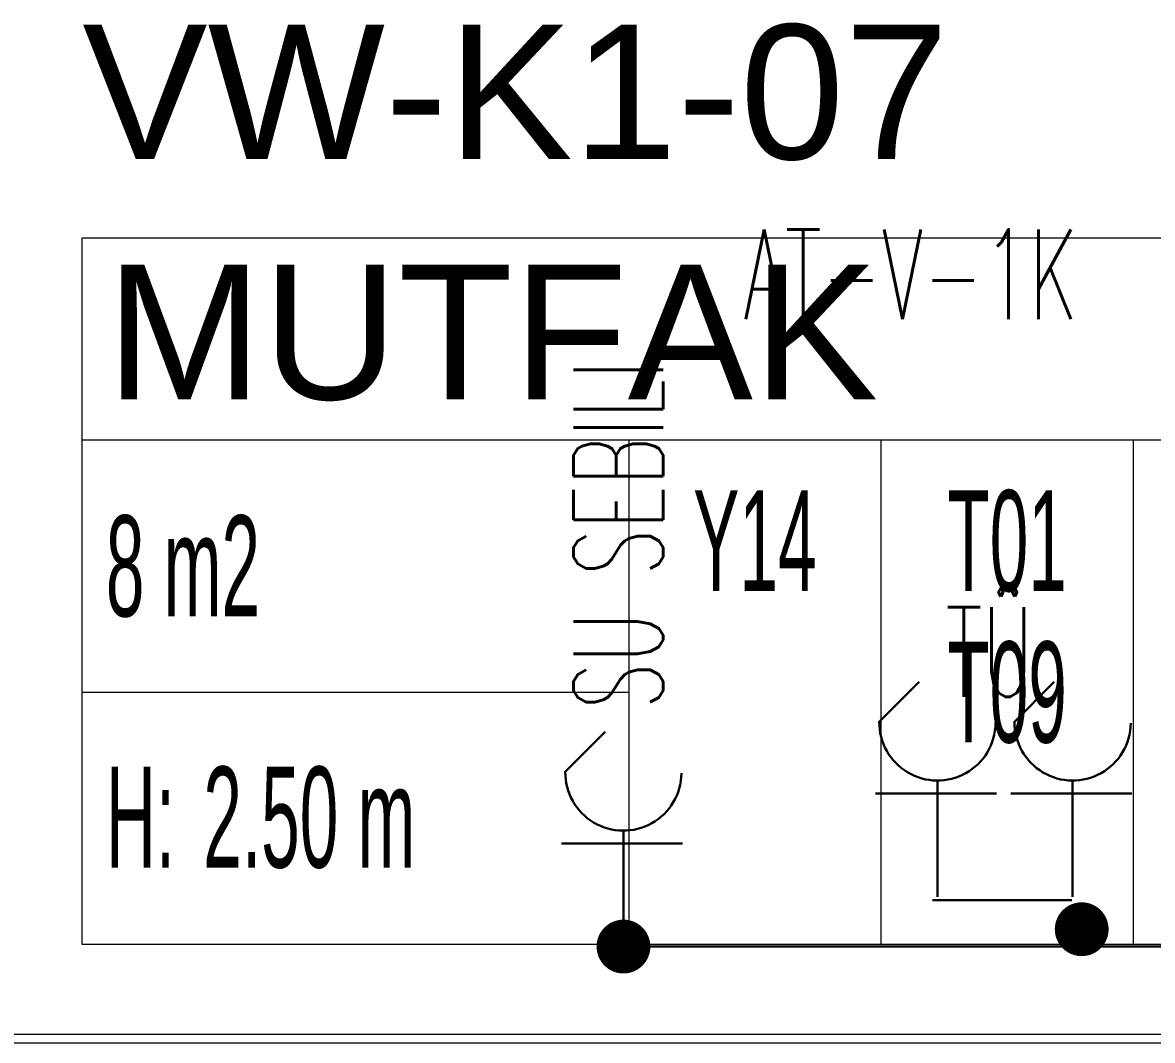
# Model space of a CAD drawing. Extents: x -1439 to 34962, y -872 to 8330.
# Drawn here: x 16996.4 to 17122.4, y 2878.8 to 2992.2 of the extents above; entities that cross this region are included whole.
import ezdxf
from ezdxf.enums import TextEntityAlignment as Align

# ---------------------------------------------------------------- set-up
doc = ezdxf.new("R2010")
doc.units = 0
doc.layers.get('0').update_dxf_attribs({"color": 9, "lineweight": 9})
for name, color, linetype, lineweight in [('11', 9, 'Continuous', 9), ('21_MAHAL', 9, 'Continuous', 9), ('E-KABLO', 7, 'Continuous', 30), ('E-KAPAKLI PRİZ', 7, 'Continuous', 30), ('E-YAZI', 7, 'Continuous', 30)]:
    doc.layers.add(name, color=color, linetype=linetype, lineweight=lineweight)
doc.styles.add('Arial', font='arial.ttf', dxfattribs={"height": 2.5})
doc.styles.add('E-YAZI', font='txttw.shx')
doc.styles.add('MuuM_TEXT-STANDART', font='ARIALN.TTF')

# ---------------------------------------------------------------- blocks, each defined once
blk = doc.blocks.new('0_roomno2')
blk.add_lwpolyline([(19.375, -10.5), (0, -10.5), (0, 0), (19.375, 0)], close=True)
for points in [[(0, -3), (19.375, -3)], [(8.125, -3), (8.125, -10.5)], [(11.875, -3), (11.875, -10.5)], [(15.625, -3), (15.625, -10.5)], [(0, -6.75), (8.125, -6.75)]]:
    blk.add_lwpolyline(points)
at = {"style": 'MuuM_TEXT-STANDART', "width": 0.6}
blk.add_text('H:', height=1.5, dxfattribs=at).set_placement((0.35, -8.608), align=Align.MIDDLE_LEFT)
at = {"style": 'Arial'}
blk.add_attdef('ODANO', (0, 1.17), '', height=2, dxfattribs=at)
blk.add_attdef('MEKANADI', text='', height=2, dxfattribs=at).set_placement((0.35, -3), align=Align.BOTTOM_LEFT)
at = {"style": 'MuuM_TEXT-STANDART', "width": 0.6}
for tag, p in [('YER01', (10, -4.5)), ('TAVAN01', (13.75, -4.5)), ('DUVAR01', (17.5, -4.5)), ('YER02', (10, -6.75)), ('TAVAN02', (13.75, -6.75)), ('DUVAR02', (17.5, -6.75)), ('YER03', (10, -9)), ('TAVAN03', (13.75, -9)), ('DUVAR03', (17.5, -9))]:
    blk.add_attdef(tag, text='', height=1.5, dxfattribs=at).set_placement(p, align=Align.MIDDLE_CENTER)
for tag, p in [('M2', (0.35, -4.875)), ('TEMIZTAVANYUKSEKLIGI', (1.8, -8.608))]:
    blk.add_attdef(tag, text='', height=1.5, dxfattribs=at).set_placement(p, align=Align.MIDDLE_LEFT)
blk = doc.blocks.new('100_KAPAKLI PRİZ')
at = {"layer": 'E-KAPAKLI PRİZ', "color": 4}
for p, q in [((1.216, 3.6), (0.379, 4.438)), ((0, 2.4), (0, 0)), ((-1.223, 2.136), (1.279, 2.136))]:
    blk.add_line(p, q, dxfattribs=at)
blk.add_arc((0, 3.6), 1.2, 180.7551, 0.7551, dxfattribs=at)

msp = doc.modelspace()

# ---------------------------------------------------------------- linework, layer by layer
at = {"layer": '11'}
msp.add_lwpolyline([(16820.84, 2878.5), (16820.84, 2879.5), (17300.81, 2879.5), (17300.81, 2878.5)], close=True, dxfattribs=at)
at = {"layer": 'E-KABLO', "color": 6, "ltscale": 40}
for p, q in [((17097.85, 2894.42), (17113.4, 2894.42)), ((17063.42, 2889.27), (17162.37, 2889.27))]:
    msp.add_line(p, q, dxfattribs=at)
at = {"layer": 'E-KABLO', "color": 4, "linetype": 'Continuous', "const_width": 3}
for points in [[(17114.5, 2889.69, -1), (17114.5, 2892.69, -1)], [(17063.4, 2887.76, -1), (17063.4, 2890.76, -1)]]:
    msp.add_lwpolyline(points, format="xyb", close=True, dxfattribs=at)

# ---------------------------------------------------------------- block references
at = {"layer": '21_MAHAL'}
ref = msp.add_blockref('0_roomno2', (17003.05, 2968.25), dxfattribs=dict(at, xscale=7.5, yscale=7.5, zscale=7.5))
ref.add_attrib('ODANO', 'VW-K1-07', (17003.05, 2977.03), dxfattribs={"layer": '0', "height": 15, "style": 'Arial'})
ref.add_attrib('MEKANADI', 'MUTFAK', dxfattribs={"layer": '0', "height": 15, "style": 'Arial'}).set_placement((17005.68, 2945.75), align=Align.BOTTOM_LEFT)
ref.add_attrib('M2', '8 m2', dxfattribs={"layer": '0', "height": 11.25, "style": 'MuuM_TEXT-STANDART', "width": 0.6}).set_placement((17005.68, 2931.69), align=Align.MIDDLE_LEFT)
ref.add_attrib('TEMIZTAVANYUKSEKLIGI', '2.50 m', dxfattribs={"layer": '0', "height": 11.25, "style": 'MuuM_TEXT-STANDART', "width": 0.6}).set_placement((17016.55, 2903.69), align=Align.MIDDLE_LEFT)
ref.add_attrib('YER01', 'Y14', dxfattribs={"layer": '0', "height": 11.25, "style": 'MuuM_TEXT-STANDART', "width": 0.6}).set_placement((17078.05, 2934.5), align=Align.MIDDLE_CENTER)
ref.add_attrib('TAVAN01', 'T01', dxfattribs={"layer": '0', "height": 11.25, "style": 'MuuM_TEXT-STANDART', "width": 0.6}).set_placement((17106.18, 2934.5), align=Align.MIDDLE_CENTER)
ref.add_attrib('DUVAR01', 'D07A', dxfattribs={"layer": '0', "height": 11.25, "style": 'MuuM_TEXT-STANDART', "width": 0.6}).set_placement((17134.3, 2934.5), align=Align.MIDDLE_CENTER)
ref.add_attrib('TAVAN02', 'T09', dxfattribs={"layer": '0', "height": 11.25, "style": 'MuuM_TEXT-STANDART', "width": 0.6}).set_placement((17106.18, 2917.63), align=Align.MIDDLE_CENTER)
ref.add_attrib('DUVAR02', 'D10', dxfattribs={"layer": '0', "height": 11.25, "style": 'MuuM_TEXT-STANDART', "width": 0.6}).set_placement((17134.3, 2917.63), align=Align.MIDDLE_CENTER)
at = {"layer": 'E-KABLO', "color": 6, "ltscale": 40, "xscale": -5.399999999999999, "yscale": 5.399999999999999, "zscale": 5.399999999999999}
for p in [(17098.41, 2894.8), (17113.49, 2894.8), (17063.39, 2889.22)]:
    msp.add_blockref('100_KAPAKLI PRİZ', p, dxfattribs=at)

# ---------------------------------------------------------------- texts
at = {"layer": 'E-YAZI', "color": 3, "style": 'E-YAZI', "width": 0.6}
for s, p in [('AT-V-1K', (17076.77, 2959.2, 0)), ('TÜ', (17099.31, 2917.08, 0))]:
    msp.add_text(s, height=10, dxfattribs=at).set_placement(p)
msp.add_text('SU SEBILI', height=10, rotation=90, dxfattribs=at).set_placement((17067.82, 2915.73, 0))

doc.saveas('drawing.dxf')
